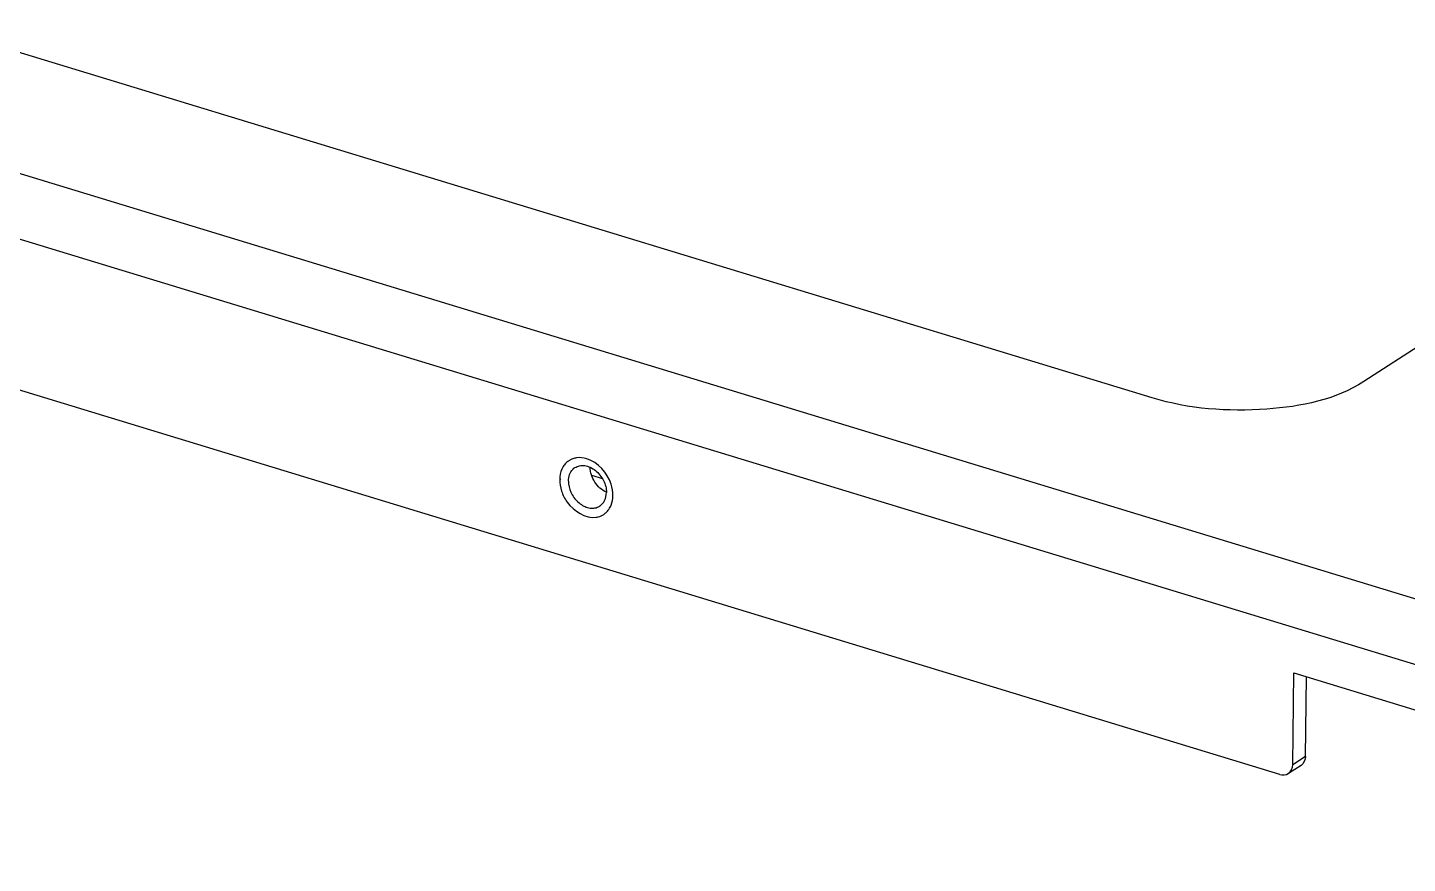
# Model space of a CAD drawing. Header units: millimetres. Extents: x -177 to 18421, y -5017 to 3255.
# Drawn here: x 4813.25 to 4835.87, y -2428.18 to -2414.48 of the extents above; entities that cross this region are included whole.
import ezdxf

# ---------------------------------------------------------------- set-up
doc = ezdxf.new("R2010")
doc.units = ezdxf.units.MM
doc.header["$LTSCALE"] = 46.255
doc.layers.get('0').update_dxf_attribs({"linetype": 'CONTINUOUS'})
doc.layers.add('02___PRT_ALL_AXES', color=7, linetype='CONTINUOUS')

msp = doc.modelspace()

# ---------------------------------------------------------------- linework, layer by layer
at = {"color": 3, "linetype": 'Continuous'}
for p, q in [((4847.122, -2427.236), (4757.031, -2399.774)), ((4846.696, -2428.18), (4756.605, -2400.718)), ((4831.692, -2420.547), (4776.631, -2403.763)), ((4833.783, -2426.722), (4769.456, -2407.114)), ((4850.172, -2410.557), (4835.159, -2420.28)), ((4822.499, -2421.815), (4822.676, -2421.869)), ((4833.993, -2426.561), (4834.013, -2425.057)), ((4834.013, -2425.057), (4837.836, -2426.222))]:
    msp.add_line(p, q, dxfattribs=at)
at = {"color": 7, "linetype": 'Continuous'}
for p, q in [((4834.202, -2426.426), (4834.219, -2425.12)), ((4834.202, -2426.426), (4833.993, -2426.561)), ((4834.13, -2426.572), (4833.922, -2426.707))]:
    msp.add_line(p, q, dxfattribs=at)
at = {"color": 3, "linetype": 'Continuous'}
msp.add_open_spline([(4835.159, -2420.28), (4834.697, -2420.579), (4833.484, -2420.817), (4832.293, -2420.73), (4831.692, -2420.547)], degree=3, knots=[0, 0, 0, 0, 0.467341, 1, 1, 1, 1], dxfattribs=at)
at = {"color": 7, "linetype": 'Continuous'}
msp.add_open_spline([(4822.742, -2422.095), (4822.665, -2422.06), (4822.533, -2421.938), (4822.476, -2421.769), (4822.476, -2421.684)], degree=3, knots=[0, 0, 0, 0, 0.500026, 1, 1, 1, 1], dxfattribs=at)
msp.add_open_spline([(4834.202, -2426.426), (4834.201, -2426.48), (4834.176, -2426.543), (4834.13, -2426.572)], degree=3, dxfattribs=at)
at = {"color": 3, "linetype": 'Continuous'}
for points in [[(4833.783, -2426.722), (4833.827, -2426.735), (4833.882, -2426.733), (4833.921, -2426.707)], [(4833.921, -2426.707), (4833.967, -2426.678), (4833.993, -2426.615), (4833.993, -2426.561)]]:
    msp.add_open_spline(points, degree=3, dxfattribs=at)
at = {"layer": '02___PRT_ALL_AXES', "color": 7, "linetype": 'Continuous'}
msp.add_line((4821.976, -2421.884), (4821.993, -2421.873), dxfattribs=at)
at = {"layer": '02___PRT_ALL_AXES', "color": 3, "linetype": 'Continuous'}
for centre, radius, start, end in [((4822.289, -2421.827), 0.299, 114.9561, 118.9753), ((4822.293, -2421.836), 0.308, 103.0231, 114.9079), ((4822.296, -2421.85), 0.323, 98.0679, 103.0684), ((4822.326, -2421.854), 0.344, 147.7324, 155.9293), ((4822.309, -2421.844), 0.325, 142.1678, 147.7027), ((4822.286, -2421.822), 0.293, 122.9468, 126.6975), ((4822.287, -2421.824), 0.295, 118.9763, 122.9457), ((4822.539, -2422.211), 0.293, 302.9462, 307.3869), ((4822.538, -2422.21), 0.295, 307.3926, 310.736), ((4822.529, -2422.185), 0.321, 278.0607, 284.3282)]:
    msp.add_arc(centre, radius, start, end, dxfattribs=at)
at = {"layer": '02___PRT_ALL_AXES', "color": 7, "linetype": 'Continuous'}
for centre, radius, start, end in [((4822.345, -2421.871), 0.216, 132.8386, 135.7666), ((4822.342, -2421.868), 0.212, 122.953, 132.8409), ((4822.519, -2422.14), 0.213, 289.9917, 302.8719)]:
    msp.add_arc(centre, radius, start, end, dxfattribs=at)
at = {"layer": '02___PRT_ALL_AXES', "color": 3, "linetype": 'Continuous'}
for points in [[(4822.419, -2421.545), (4822.365, -2421.529), (4822.307, -2421.522), (4822.251, -2421.53)], [(4822.818, -2421.959), (4822.758, -2421.777), (4822.602, -2421.601), (4822.419, -2421.545)], [(4822.012, -2421.713), (4821.988, -2421.766), (4821.977, -2421.826), (4821.976, -2421.884)], [(4821.976, -2421.884), (4821.975, -2421.948), (4821.987, -2422.013), (4822.007, -2422.074)], [(4822.849, -2422.15), (4822.85, -2422.085), (4822.838, -2422.02), (4822.818, -2421.959)], [(4822.819, -2422.305), (4822.839, -2422.256), (4822.848, -2422.202), (4822.849, -2422.15)], [(4822.608, -2422.496), (4822.64, -2422.488), (4822.671, -2422.475), (4822.698, -2422.457)]]:
    msp.add_open_spline(points, degree=3, dxfattribs=at)
for points, knots in [([(4822.111, -2421.587), (4822.1, -2421.595), (4822.079, -2421.613), (4822.061, -2421.634), (4822.053, -2421.644)], [0, 0, 0, 0, 0.497005, 1, 1, 1, 1]), ([(4822.007, -2422.074), (4822.028, -2422.139), (4822.136, -2422.358), (4822.397, -2422.528), (4822.574, -2422.503)], [0, 0, 0, 0, 0.276148, 1, 1, 1, 1]), ([(4822.73, -2422.433), (4822.74, -2422.425), (4822.759, -2422.406), (4822.775, -2422.385), (4822.783, -2422.374)], [0, 0, 0, 0, 0.496238, 1, 1, 1, 1]), ([(4822.783, -2422.374), (4822.79, -2422.363), (4822.804, -2422.341), (4822.815, -2422.317), (4822.819, -2422.305)], [0, 0, 0, 0, 0.493896, 1, 1, 1, 1])]:
    msp.add_open_spline(points, degree=3, knots=knots, dxfattribs=at)
at = {"layer": '02___PRT_ALL_AXES', "color": 7, "linetype": 'Continuous'}
for points, knots in [([(4822.119, -2421.91), (4822.119, -2421.874), (4822.13, -2421.805), (4822.167, -2421.744), (4822.19, -2421.72)], [0, 0, 0, 0, 0.523014, 1, 1, 1, 1]), ([(4822.227, -2421.69), (4822.249, -2421.676), (4822.303, -2421.654), (4822.391, -2421.653), (4822.481, -2421.681), (4822.596, -2421.754), (4822.706, -2421.892), (4822.743, -2422.032), (4822.742, -2422.1)], [0, 0, 0, 0, 0.104499, 0.215014, 0.334952, 0.464329, 0.737174, 1, 1, 1, 1]), ([(4822.119, -2421.91), (4822.118, -2421.973), (4822.149, -2422.102), (4822.246, -2422.235), (4822.348, -2422.311), (4822.431, -2422.347), (4822.514, -2422.359), (4822.567, -2422.35), (4822.592, -2422.341)], [0, 0, 0, 0, 0.258485, 0.528672, 0.658837, 0.781056, 0.894283, 1, 1, 1, 1]), ([(4822.634, -2422.32), (4822.651, -2422.309), (4822.682, -2422.282), (4822.728, -2422.211), (4822.742, -2422.144), (4822.742, -2422.1)], [0, 0, 0, 0, 0.234321, 0.476309, 1, 1, 1, 1])]:
    msp.add_open_spline(points, degree=3, knots=knots, dxfattribs=at)

doc.saveas('drawing.dxf')
